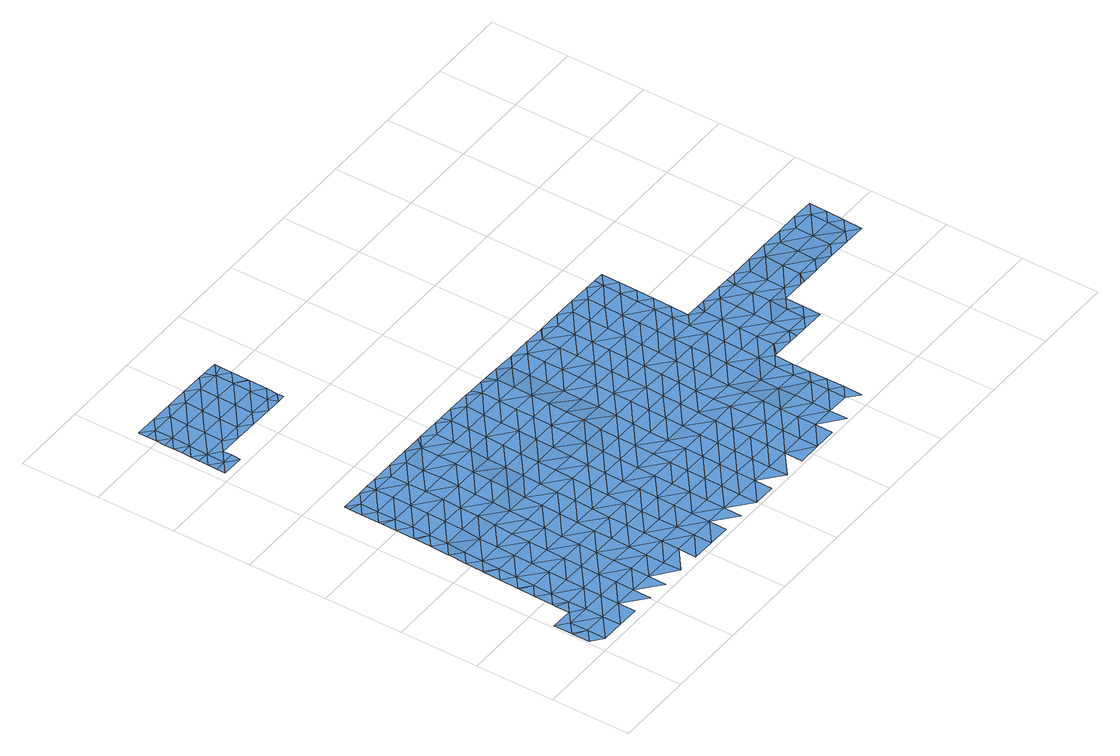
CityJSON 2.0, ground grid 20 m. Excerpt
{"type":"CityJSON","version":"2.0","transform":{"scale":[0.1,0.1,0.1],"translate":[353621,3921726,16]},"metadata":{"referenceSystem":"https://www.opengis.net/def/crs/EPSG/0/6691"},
"CityObjects":{
"waterbody1":{"type":"WaterBody","attributes":{"name":"8","class":"1140","function":"1","WaterBodyRiverFloodingRiskAttribute.description":"4","WaterBodyRiverFloodingRiskAttribute.rankOrg":"1","WaterBodyRiverFloodingRiskAttribute.adminType":"2","WaterBodyRiverFloodingRiskAttribute.scale":"L1"},"geometry":[{"type":"MultiSurface","lod":"1","boundaries":[[[0,1,2]],[[1,0,3]],[[2,1,4]],[[5,4,6]],[[4,1,6]],[[7,1,3]],[[8,7,3]],[[5,6,9]],[[6,1,7]],[[9,6,10]],[[6,7,10]],[[8,11,7]],[[12,13,14]],[[13,9,10]],[[12,9,13]],[[15,16,14]],[[17,10,7]],[[15,14,13]],[[11,17,7]],[[8,18,11]],[[15,19,16]],[[20,19,21]],[[20,16,19]],[[22,15,13]],[[23,24,21]],[[13,10,22]],[[23,21,19]],[[10,17,22]],[[22,25,15]],[[26,24,23]],[[27,26,28]],[[27,24,26]],[[29,23,19]],[[30,31,11]],[[28,32,33]],[[19,15,29]],[[32,28,26]],[[31,34,11]],[[15,25,29]],[[17,11,34]],[[33,35,36]],[[36,35,37]],[[33,32,35]],[[38,39,23]],[[39,32,26]],[[40,41,37]],[[35,40,37]],[[22,17,42]],[[22,43,25]],[[23,29,38]],[[26,23,39]],[[42,17,34]],[[42,43,22]],[[44,35,32]],[[40,45,41]],[[25,46,29]],[[41,45,47]],[[47,45,48]],[[43,46,25]],[[49,44,32]],[[44,40,35]],[[29,46,38]],[[49,32,39]],[[50,42,34]],[[51,48,52]],[[53,31,54]],[[48,45,52]],[[34,31,50]],[[52,55,51]],[[50,31,53]],[[56,55,57]],[[56,51,55]],[[58,49,39]],[[59,60,40]],[[61,43,42]],[[50,62,42]],[[63,52,45]],[[38,46,64]],[[39,38,58]],[[40,44,59]],[[45,40,60]],[[65,57,55]],[[66,57,65]],[[38,64,58]],[[43,67,46]],[[66,68,69]],[[65,68,66]],[[49,70,44]],[[52,71,55]],[[69,68,72]],[[61,42,62]],[[61,67,43]],[[63,45,60]],[[49,58,73]],[[44,74,59]],[[64,46,67]],[[75,53,76]],[[49,73,70]],[[50,53,77]],[[52,63,71]],[[78,68,65]],[[59,79,60]],[[65,55,80]],[[77,53,75]],[[62,50,77]],[[72,68,81]],[[62,82,61]],[[80,55,71]],[[44,70,74]],[[77,82,62]],[[83,63,60]],[[64,67,84]],[[58,64,85]],[[73,58,85]],[[86,75,76]],[[87,70,73]],[[79,59,74]],[[88,67,61]],[[64,84,85]],[[78,65,80]],[[63,83,71]],[[81,68,78]],[[89,77,75]],[[83,60,79]],[[67,88,84]],[[87,73,85]],[[70,90,74]],[[61,82,91]],[[78,92,81]],[[87,90,70]],[[83,93,71]],[[71,94,80]],[[86,89,75]],[[88,61,91]],[[94,78,80]],[[74,95,79]],[[84,96,85]],[[97,92,78]],[[82,77,89]],[[98,91,82]],[[84,88,99]],[[71,93,94]],[[74,90,95]],[[100,97,78]],[[96,84,99]],[[96,101,85]],[[102,82,89]],[[103,93,83]],[[104,105,86]],[[87,85,101]],[[79,95,106]],[[83,79,103]],[[78,94,100]],[[98,82,102]],[[98,107,91]],[[107,99,88]],[[90,87,101]],[[86,105,89]],[[103,79,106]],[[108,95,90]],[[88,91,107]],[[101,109,90]],[[110,102,89]],[[100,111,97]],[[104,112,105]],[[113,114,93]],[[95,115,106]],[[93,103,113]],[[94,93,114]],[[108,90,109]],[[116,98,102]],[[117,101,96]],[[89,105,110]],[[118,103,106]],[[99,107,119]],[[96,99,120]],[[100,94,121]],[[120,99,119]],[[117,109,101]],[[122,102,110]],[[115,95,108]],[[121,94,114]],[[100,121,111]],[[98,123,107]],[[124,113,103]],[[116,123,98]],[[123,119,107]],[[117,96,120]],[[105,125,110]],[[102,122,116]],[[118,106,115]],[[118,124,103]],[[105,112,125]],[[113,124,114]],[[117,126,109]],[[109,127,108]],[[112,128,125]],[[129,111,121]],[[110,130,122]],[[108,131,115]],[[124,132,114]],[[133,130,110]],[[127,109,126]],[[127,131,108]],[[131,118,115]],[[134,119,123]],[[135,117,120]],[[110,125,133]],[[122,136,116]],[[120,119,137]],[[121,114,138]],[[137,119,134]],[[135,126,117]],[[138,114,132]],[[121,138,129]],[[131,139,118]],[[118,140,124]],[[135,120,137]],[[122,130,136]],[[139,140,118]],[[123,141,134]],[[142,143,125]],[[123,116,141]],[[138,144,129]],[[133,125,143]],[[141,116,136]],[[145,146,126]],[[147,130,133]],[[132,124,140]],[[145,126,135]],[[127,126,146]],[[127,148,131]],[[140,149,132]],[[150,133,143]],[[130,147,136]],[[138,132,149]],[[151,135,137]],[[134,141,152]],[[137,134,153]],[[131,154,139]],[[144,138,155]],[[149,156,138]],[[153,134,152]],[[151,145,135]],[[133,150,147]],[[148,127,146]],[[148,154,131]],[[157,141,136]],[[138,156,155]],[[151,137,153]],[[158,150,143]],[[159,136,147]],[[154,160,139]],[[145,161,146]],[[162,149,140]],[[140,139,160]],[[156,163,155]],[[152,141,157]],[[136,159,157]],[[143,164,165]],[[150,166,147]],[[152,167,153]],[[145,151,161]],[[161,168,146]],[[146,169,148]],[[158,143,165]],[[170,159,147]],[[162,171,149]],[[152,157,172]],[[140,160,162]],[[148,173,154]],[[156,149,171]],[[166,150,158]],[[166,170,147]],[[167,152,172]],[[167,174,153]],[[175,157,159]],[[164,176,165]],[[156,171,163]],[[177,161,151]],[[146,168,169]],[[151,153,174]],[[170,175,159]],[[178,158,165]],[[160,154,173]],[[157,175,172]],[[148,169,173]],[[163,171,179]],[[160,180,162]],[[164,181,176]],[[168,161,177]],[[151,174,177]],[[158,182,166]],[[171,183,179]],[[160,173,184]],[[178,165,176]],[[180,185,162]],[[172,175,186]],[[160,184,180]],[[167,172,187]],[[168,177,188]],[[169,168,189]],[[171,162,185]],[[158,178,182]],[[189,190,169]],[[172,186,187]],[[171,185,183]],[[168,188,189]],[[170,166,191]],[[174,167,192]],[[173,169,190]],[[173,193,184]],[[191,166,182]],[[194,186,175]],[[167,187,192]],[[195,188,177]],[[175,170,194]],[[177,174,196]],[[184,197,180]],[[194,170,191]],[[195,189,188]],[[193,173,190]],[[176,198,199]],[[200,183,185]],[[174,192,196]],[[178,176,201]],[[178,202,182]],[[203,185,180]],[[201,176,199]],[[201,202,178]],[[187,186,204]],[[195,177,196]],[[197,203,180]],[[182,205,191]],[[206,190,189]],[[186,194,204]],[[184,193,197]],[[187,207,192]],[[203,200,185]],[[208,206,189]],[[208,189,195]],[[187,204,209]],[[190,210,193]],[[205,211,191]],[[207,187,209]],[[212,201,199]],[[182,202,205]],[[206,210,190]],[[194,211,204]],[[199,198,213]],[[203,214,200]],[[194,191,211]],[[193,210,197]],[[196,192,215]],[[215,192,207]],[[195,196,215]],[[216,209,204]],[[201,217,202]],[[210,218,197]],[[197,219,203]],[[212,199,213]],[[208,195,220]],[[214,203,221]],[[220,195,215]],[[202,222,205]],[[208,223,206]],[[204,211,224]],[[209,225,207]],[[220,223,208]],[[219,221,203]],[[217,201,212]],[[217,222,202]],[[226,227,213]],[[204,224,216]],[[205,228,211]],[[206,229,210]],[[197,218,219]],[[223,229,206]],[[225,209,216]],[[225,230,207]],[[231,212,213]],[[211,228,224]],[[227,232,213]],[[233,218,210]],[[215,207,230]],[[221,219,234]],[[229,235,210]],[[205,222,228]],[[236,219,218]],[[220,215,237]],[[220,238,223]],[[231,213,232]],[[239,222,217]],[[240,241,224]],[[237,215,230]],[[238,229,223]],[[240,224,228]],[[234,219,242]],[[217,212,239]],[[210,235,233]],[[216,224,241]],[[239,212,231]],[[241,243,216]],[[244,228,222]],[[220,237,238]],[[218,233,236]],[[225,216,243]],[[225,245,230]],[[242,219,236]],[[246,244,222]],[[244,240,228]],[[247,231,232]],[[246,222,239]],[[232,227,248]],[[229,238,249]],[[235,229,250]],[[235,251,233]],[[227,252,248]],[[245,225,243]],[[237,230,245]],[[253,241,240]],[[254,242,236]],[[229,249,250]],[[255,236,233]],[[237,256,238]],[[257,253,240]],[[232,248,247]],[[257,240,244]],[[239,231,258]],[[239,259,246]],[[235,250,251]],[[241,260,243]],[[237,245,261]],[[238,262,249]],[[258,231,247]],[[254,236,263]],[[259,244,246]],[[253,260,241]],[[256,262,238]],[[255,233,251]],[[237,261,256]],[[243,264,245]],[[263,236,255]],[[265,257,244]],[[248,266,247]],[[239,258,259]],[[250,249,262]],[[259,265,244]],[[250,267,251]],[[268,253,257]],[[264,243,260]],[[247,269,258]],[[267,255,251]],[[248,270,266]],[[271,263,255]],[[266,269,247]],[[261,245,272]],[[261,273,256]],[[250,262,274]],[[272,245,264]],[[268,257,265]],[[267,250,274]],[[258,275,259]],[[268,276,253]],[[253,277,260]],[[256,278,262]],[[267,279,255]],[[276,277,253]],[[280,258,269]],[[259,275,265]],[[261,272,273]],[[260,281,264]],[[271,255,279]],[[262,282,274]],[[277,281,260]],[[258,280,275]],[[278,256,273]],[[279,283,271]],[[268,265,284]],[[272,264,281]],[[285,280,269]],[[282,262,278]],[[286,276,268]],[[269,266,287]],[[265,275,284]],[[267,288,279]],[[272,289,273]],[[267,274,288]],[[287,266,290]],[[287,285,269]],[[291,286,268]],[[291,268,284]],[[274,282,288]],[[276,292,277]],[[272,281,293]],[[273,294,278]],[[288,295,279]],[[283,279,296]],[[275,280,285]],[[297,284,275]],[[286,292,276]],[[289,294,273]],[[298,281,277]],[[272,293,289]],[[278,294,282]],[[299,300,290]],[[296,279,295]],[[292,298,277]],[[287,290,300]],[[297,275,285]],[[301,285,287]],[[300,301,287]],[[281,302,293]],[[303,284,297]],[[304,305,282]],[[291,284,306]],[[307,297,285]],[[301,307,285]],[[293,308,289]],[[282,294,304]],[[288,282,305]],[[288,309,295]],[[296,295,310]],[[306,284,303]],[[286,291,306]],[[302,281,298]],[[302,308,293]],[[311,292,286]],[[312,303,297]],[[289,313,294]],[[312,297,307]],[[314,286,306]],[[288,305,309]],[[292,315,298]],[[310,295,309]],[[294,316,304]],[[311,286,314]],[[317,303,312]],[[313,289,308]],[[306,303,317]],[[318,305,304]],[[315,292,311]],[[302,298,315]],[[319,310,309]],[[294,313,316]],[[320,309,305]],[[302,321,308]],[[322,323,317]],[[306,317,323]],[[318,320,305]],[[324,313,308]],[[304,316,318]],[[314,306,325]],[[302,315,326]],[[321,324,308]],[[306,323,325]],[[327,315,311]],[[302,326,321]],[[313,324,316]],[[311,314,328]],[[322,329,323]],[[319,309,320]],[[328,314,325]],[[316,330,318]],[[331,321,326]],[[327,311,328]],[[326,315,327]],[[332,319,320]],[[333,316,324]],[[334,320,318]],[[325,323,335]],[[336,328,325]],[[323,329,335]],[[330,316,333]],[[337,335,329]],[[330,334,318]],[[338,326,327]],[[324,321,339]],[[331,326,338]],[[321,331,339]],[[334,332,320]],[[339,340,324]],[[341,327,328]],[[324,340,333]],[[336,325,335]],[[331,338,342]],[[333,343,330]],[[335,337,344]],[[341,328,336]],[[345,338,327]],[[333,340,343]],[[346,342,338]],[[347,332,334]],[[330,348,334]],[[349,327,341]],[[330,343,348]],[[336,335,350]],[[335,344,350]],[[351,341,336]],[[327,349,345]],[[347,334,352]],[[346,338,345]],[[350,353,336]],[[334,348,352]],[[353,351,336]],[[354,349,341]],[[344,355,350]],[[345,356,346]],[[351,354,341]],[[355,357,350]],[[350,357,353]],[[345,349,354]],[[357,358,353]],[[353,358,351]],[[345,359,356]],[[359,345,354]],[[360,354,351]],[[358,360,351]],[[356,359,361]],[[362,360,358]],[[359,354,363]],[[361,359,364]],[[354,360,363]],[[359,365,364]],[[359,363,365]],[[366,360,362]],[[360,367,363]],[[365,368,364]],[[369,366,362]],[[370,365,363]],[[367,360,366]],[[367,370,363]],[[371,366,369]],[[365,370,368]],[[366,372,367]],[[370,373,368]],[[374,370,367]],[[366,371,372]],[[372,374,367]],[[372,371,375]],[[376,370,374]],[[373,370,376]],[[377,374,372]],[[377,372,375]],[[378,376,374]],[[377,378,374]],[[373,376,379]],[[375,380,377]],[[381,376,378]],[[379,376,381]],[[377,382,378]],[[382,377,380]],[[383,379,381]],[[378,384,381]],[[385,384,378]],[[384,383,381]],[[380,386,382]],[[378,382,385]],[[386,387,382]],[[385,382,387]],[[387,388,385]],[[389,383,384]],[[384,385,388]],[[388,389,384]]]}]},
"waterbody2":{"type":"WaterBody","attributes":{"name":"8","class":"1140","function":"1","WaterBodyRiverFloodingRiskAttribute.description":"4","WaterBodyRiverFloodingRiskAttribute.rankOrg":"1","WaterBodyRiverFloodingRiskAttribute.adminType":"2","WaterBodyRiverFloodingRiskAttribute.scale":"L1"},"geometry":[{"type":"MultiSurface","lod":"1","boundaries":[[[390,391,392]],[[393,390,392]],[[392,394,395]],[[395,394,396]],[[396,397,398]],[[396,398,399]],[[400,395,401]],[[395,400,392]],[[392,400,393]],[[393,400,402]],[[393,402,403]],[[404,393,403]],[[393,404,405]],[[398,406,407]],[[408,406,409]],[[406,398,397]],[[394,397,396]],[[394,392,391]],[[391,410,411]],[[412,413,414]],[[390,410,391]],[[415,390,405]],[[406,416,407]],[[416,406,408]],[[417,408,409]],[[403,402,418]],[[393,405,390]],[[419,420,421]],[[420,422,423]],[[417,409,424]],[[425,424,409]],[[425,412,414]],[[412,425,409]],[[406,412,409]],[[397,412,406]],[[397,413,412]],[[394,413,397]],[[391,413,394]],[[413,391,411]],[[413,411,414]],[[390,426,410]],[[426,390,427]],[[415,427,390]],[[422,420,419]],[[422,419,418]],[[418,402,422]],[[401,428,400]],[[401,429,430]],[[429,401,431]],[[429,431,432]],[[399,432,431]],[[399,431,396]],[[396,431,395]],[[401,395,431]],[[428,430,423]],[[433,434,435]],[[434,433,436]],[[436,433,437]],[[437,433,438]],[[399,438,433]],[[438,399,439]],[[439,399,440]],[[398,441,440]],[[428,423,422]],[[428,401,430]],[[432,433,435]],[[399,433,432]],[[440,399,398]],[[441,398,407]],[[402,428,422]],[[400,428,402]]]}]}
},
"vertices":[
[2,43,8],[31,66,8],[3,85,7],[30,19,8],[3,89,7],[3,135,7],[31,112,7],[87,65,8],[87,19,8],[60,135,6],[88,111,7],[144,64,7],[61,171,5],[89,157,5],[61,181,5],[90,203,5],[62,227,5],[145,110,6],[143,18,8],[90,250,6],[62,269,6],[62,273,6],[146,156,5],[91,296,7],[63,319,8],[146,202,5],[92,342,8],[64,362,8],[64,366,8],[147,249,5],[200,17,5],[201,63,5],[93,388,8],[65,412,8],[202,109,5],[93,434,9],[65,456,11],[65,458,11],[148,295,6],[149,341,7],[94,481,12],[66,504,12],[202,155,5],[203,202,5],[150,434,8],[95,527,12],[204,248,5],[67,544,12],[67,550,12],[149,387,8],[258,108,5],[68,597,12],[96,573,13],[258,62,5],[257,16,5],[96,619,12],[68,635,12],[68,643,12],[205,340,6],[151,480,13],[152,526,13],[260,201,5],[259,154,5],[152,572,13],[205,294,6],[97,666,11],[69,689,11],[261,247,5],[98,712,10],[70,722,10],[207,433,8],[153,618,13],[70,735,10],[206,386,7],[208,479,12],[314,61,5],[314,15,6],[315,107,5],[155,711,11],[208,525,12],[154,665,12],[127,734,10],[316,153,5],[209,571,13],[261,293,6],[262,339,7],[371,60,5],[263,385,8],[317,246,4],[372,106,5],[264,432,9],[317,200,5],[154,734,11],[210,617,13],[211,664,12],[264,478,12],[319,338,7],[183,733,11],[373,199,5],[318,292,6],[211,710,11],[320,385,8],[373,153,5],[266,570,13],[370,14,5],[428,59,5],[265,524,12],[374,245,4],[321,477,12],[320,431,9],[429,105,5],[240,733,11],[427,13,5],[267,617,13],[267,663,12],[322,523,12],[430,198,5],[376,384,7],[323,569,13],[375,291,5],[376,337,6],[268,709,11],[429,152,5],[431,244,4],[323,616,13],[485,58,5],[377,430,8],[378,476,9],[484,12,5],[297,732,12],[486,151,5],[379,522,9],[324,662,14],[485,104,5],[432,290,5],[433,383,7],[487,197,5],[432,336,6],[325,708,14],[379,568,10],[380,615,12],[488,243,6],[540,11,5],[541,57,5],[345,731,13],[434,429,8],[435,475,8],[543,150,4],[435,521,9],[381,661,13],[542,104,4],[490,382,7],[488,289,6],[489,336,6],[436,568,10],[354,731,14],[382,707,13],[544,242,5],[599,103,4],[544,196,4],[437,614,11],[491,428,8],[438,660,12],[410,730,13],[597,10,4],[598,56,4],[599,149,4],[546,335,6],[491,474,12],[492,520,12],[600,195,4],[438,706,13],[545,288,5],[493,567,12],[547,381,6],[601,241,4],[655,55,4],[547,427,8],[655,102,4],[432,729,14],[494,659,13],[654,9,4],[656,148,4],[467,729,14],[494,613,12],[495,705,14],[602,287,5],[603,334,6],[548,473,12],[549,519,12],[550,566,13],[657,194,4],[603,380,6],[550,612,12],[658,240,4],[605,472,11],[604,426,7],[551,658,13],[711,8,4],[711,55,4],[524,728,14],[712,101,4],[713,147,4],[552,704,13],[658,287,5],[714,193,4],[606,565,12],[660,379,6],[606,519,11],[659,333,5],[607,611,12],[714,239,4],[769,100,4],[768,54,4],[545,728,13],[661,425,7],[716,332,7],[770,146,4],[608,657,12],[609,703,11],[662,471,8],[581,727,12],[770,192,4],[662,518,8],[715,286,6],[717,378,7],[767,7,4],[824,6,6],[771,238,4],[663,564,9],[717,424,8],[826,99,6],[825,53,6],[665,656,8],[600,727,11],[664,610,9],[665,703,8],[718,470,8],[719,517,8],[826,145,6],[772,285,6],[773,331,7],[637,726,10],[773,377,8],[828,238,6],[774,423,9],[827,191,6],[882,98,6],[882,52,6],[720,563,8],[721,609,8],[721,655,7],[881,6,6],[829,330,6],[692,725,8],[722,702,8],[776,516,9],[829,284,5],[883,144,6],[884,190,6],[830,376,7],[775,470,9],[777,562,8],[694,725,8],[831,422,7],[885,237,6],[938,51,6],[778,654,8],[885,283,5],[939,97,6],[938,5,7],[751,724,8],[832,469,8],[832,515,8],[777,608,8],[941,190,2],[886,329,6],[887,375,6],[833,561,8],[779,701,8],[940,143,5],[888,422,6],[834,607,8],[804,723,8],[941,236,3],[997,142,4],[943,328,6],[996,96,5],[835,654,7],[889,514,8],[995,50,5],[942,282,5],[944,374,6],[888,468,8],[890,560,7],[836,700,8],[808,723,8],[997,189,2],[944,421,6],[1023,26,5],[1024,73,5],[1025,119,4],[945,467,6],[998,235,2],[891,606,7],[891,653,8],[999,281,4],[1025,165,3],[946,513,6],[892,699,9],[864,722,9],[1000,373,6],[1026,211,2],[947,559,6],[1000,327,5],[1001,420,6],[947,605,6],[1027,257,3],[948,652,6],[921,721,8],[949,698,7],[1003,512,6],[1032,257,3],[1056,280,4],[1003,558,6],[1056,326,4],[1002,466,5],[1058,419,6],[1057,373,5],[1084,257,3],[1005,651,6],[1031,489,5],[978,721,6],[1004,605,6],[1006,697,6],[1112,279,3],[1113,325,4],[1108,256,3],[1059,465,5],[1031,535,6],[1032,581,6],[1114,372,4],[1066,488,5],[1033,627,6],[1140,256,2],[1115,464,4],[1087,488,4],[1008,720,6],[1034,673,6],[1115,418,4],[1169,278,2],[1171,371,4],[1034,720,6],[1170,324,2],[1171,417,4],[1197,255,2],[1144,487,4],[1198,301,2],[1199,347,2],[1172,463,4],[1227,370,2],[1176,486,4],[1255,346,3],[1228,416,2],[1201,486,4],[1229,462,3],[1284,369,4],[1285,415,4],[1258,485,5],[1268,346,3],[1286,461,6],[1312,345,4],[1341,368,4],[1314,484,7],[1342,414,6],[1369,344,6],[1342,460,8],[1398,367,7],[1398,413,9],[1371,483,8],[1426,343,6],[1399,459,9],[1454,366,6],[1428,482,9],[1456,458,8],[1455,412,8],[1482,342,6],[1483,389,7],[1484,435,8],[1485,481,8],
[276,1217,9],[220,1218,10],[219,1172,10],[276,1171,9],[162,1173,9],[161,1127,9],[105,1128,9],[105,1174,9],[48,1129,10],[47,1082,10],[218,1126,9],[161,1081,9],[275,1125,9],[304,1148,9],[304,1152,9],[304,1194,9],[49,1175,10],[20,1152,10],[21,1198,10],[49,1221,9],[248,1241,10],[192,1242,10],[106,1220,10],[163,1219,10],[135,1243,10],[305,1224,9],[20,1174,10],[21,1223,10],[303,1101,9],[302,1072,9],[283,1055,9],[302,1055,9],[274,1079,9],[245,1056,9],[21,1245,10],[78,1244,10],[267,1241,10],[305,1240,9],[217,1080,9],[132,1058,9],[189,1057,9],[104,1081,9],[75,1059,9],[46,1036,10],[74,1013,10],[75,1036,10],[18,1014,10],[18,1035,10],[18,1060,10],[19,1084,10],[19,1106,10],[20,1128,10]
]}
